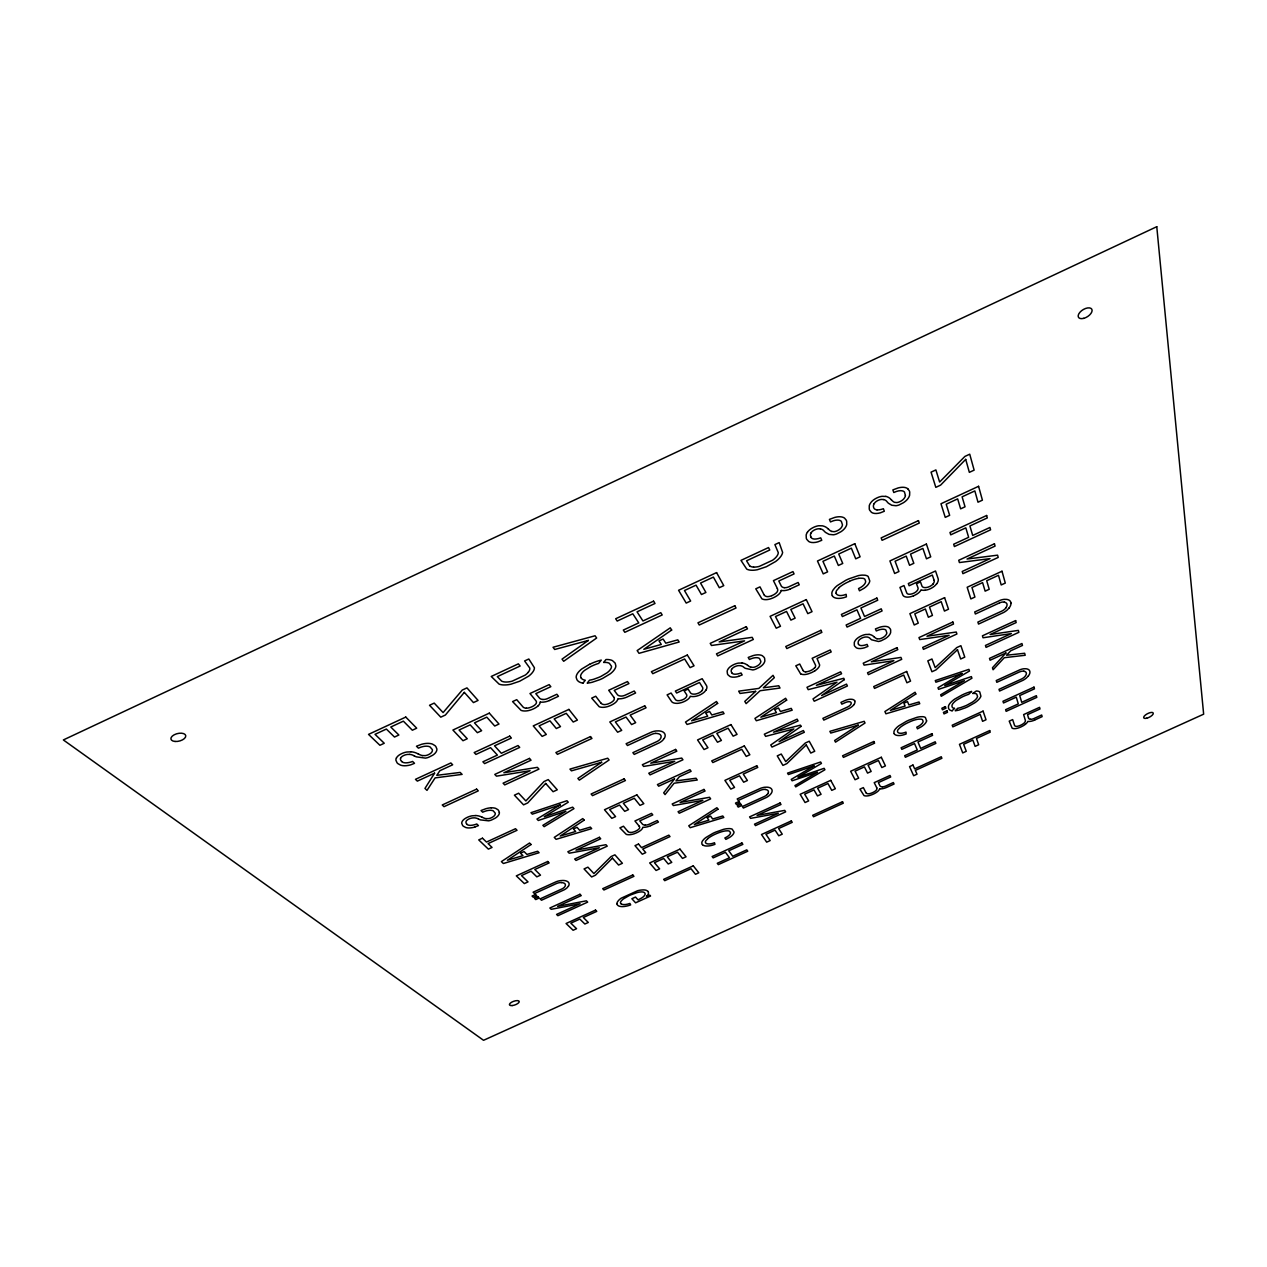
<?xml version="1.0" encoding="UTF-8"?>
<svg xmlns="http://www.w3.org/2000/svg" width="1267" height="1267" viewBox="0 0 1267 1267"><rect width="100%" height="100%" fill="white"/><g stroke="black" fill="none" stroke-linecap="round" stroke-linejoin="round"><path stroke-width="1.5" d="M905.414 495.555L904.448 491.976A9.55 4.894 -26.9 0 0 896.387 491.469L893.789 492.515L892.871 489.901L898.065 487.969A13.652 7.016 -26.9 0 1 903.751 487.32A14.57 7.475 -26.9 0 1 907.79 488.761M926.589 720.875L925.401 717.502A12.116 5.131 -24.9 0 0 922.661 716.679L920.38 716.726A15.758 6.652 -24.9 0 0 917.023 717.312L908.962 720.147A31.96 13.399 -24.8 0 0 906.253 721.398L898.952 725.738A16.059 6.778 -24.8 0 0 896.798 727.496L895.231 729.206A12.052 5.1 -24.8 0 0 893.932 731.867L893.948 732.88A15.822 6.699 -24.8 0 0 894.28 733.751M400.625 758.315L400.91 757.714A5.448 2.645 -17.7 0 1 403.207 755.765A6.588 3.199 -17.7 0 1 403.825 755.465A5.86 2.851 -17.7 0 1 407.689 754.419L409.51 754.419M396.444 757.967L396.84 757.302A9.36 4.545 -17.7 0 1 399.849 754.609L400.815 754.071A11.625 5.638 -17.7 0 1 402.415 753.311A9.376 4.545 -17.7 0 1 406.865 752.012L410.888 751.822M811.038 533.027L811.513 532.298A5.622 2.898 -25.4 0 1 814.238 530.081A6.794 3.5 -25.4 0 1 814.903 529.764A6.05 3.12 -25.4 0 1 818.735 528.782L820.367 528.925M731.629 669.404L732.041 668.786A5.147 2.471 -23.1 0 1 734.48 666.854A6.24 2.977 -23.1 0 1 735.098 666.569A5.543 2.645 -23.1 0 1 738.661 665.603L740.197 665.65A14.095 6.731 -23 0 1 743.681 667.186A42.761 20.478 -23.9 0 0 745.344 668.342L752.82 669.942A7.444 3.548 -23.4 0 0 755.781 669.134L759.598 667.218A10.263 4.894 -23.4 0 0 763.193 664.193L763.478 663.829A13.335 6.367 -23.4 0 0 764.856 660.851L764.619 658.365A23.756 11.34 -23.2 0 0 764.112 657.351L762.433 655.783A13.288 6.351 -23.4 0 0 758.41 654.833A12.448 5.955 -23.4 0 0 753.01 655.625L748.211 657.446L749.367 659.473L751.759 658.507A8.711 4.165 -23.4 0 1 759.551 658.523L760.849 661.326A9.138 4.355 -23.4 0 1 760.232 663.211L759.725 663.924A6.145 2.93 -23.4 0 1 756.795 666.173L755.75 666.664A4.783 2.281 -23.4 0 1 753.168 667.361L751.062 667.218M874.167 503.696L874.658 502.967A5.638 2.898 -26.6 0 1 877.445 500.718A6.826 3.516 -26.6 0 1 878.11 500.386A6.082 3.12 -26.6 0 1 881.911 499.42L883.511 499.594M568.424 886.14L567.236 887.629A8.917 3.69 -20 0 1 564.258 889.782L541.5 900.235L540.106 898.905L561.788 889.006A5.828 2.423 -20 0 0 564.512 887.09L565.082 886.282A10.088 4.181 -19.9 0 0 561.281 882.592M664.209 738.408L662.799 740.213A9.788 4.53 -21.6 0 1 659.426 742.731L634.229 754.403L632.882 752.646L656.876 741.591A6.398 2.962 -21.6 0 0 659.964 739.342L660.645 738.392A11.07 5.131 -21.5 0 0 657.003 733.466L655.673 733.387M705.846 690.214L704.785 691.576A9.407 4.466 -22.4 0 1 700.825 694.474A10.674 5.084 -22.4 0 1 699.812 694.981A9.043 4.292 -22.4 0 1 694.633 696.47A10.469 4.973 -22.4 0 1 690.277 696.232A8.552 4.054 -22.2 0 1 688.282 699.004A9.312 4.419 -22.2 0 1 684.623 701.348A11.609 5.527 -22.2 0 1 683.325 701.918A10.263 4.878 -22.2 0 1 677.433 703.343L676.499 703.343A11.672 5.559 -22.2 0 1 671.542 701.475L667.107 694.87L671.082 693.033L675.501 699.637A6.493 3.088 -22.2 0 0 683.087 699.574A5.369 2.55 -22.2 0 0 686.271 697.056A6.905 3.278 -22.1 0 0 686.54 694.554L684.18 690.911L688.076 689.105L690.436 692.748A8.346 3.975 -22.4 0 0 693.255 694.126A6.256 2.977 -22.4 0 0 702.108 690.547M767.913 793.649L767.232 794.504M807.427 532.251L807.998 531.475A9.645 4.989 -25.4 0 1 811.64 528.402L812.685 527.816A11.973 6.192 -25.4 0 1 814.38 526.993A9.661 4.989 -25.4 0 1 818.83 525.742L822.505 525.837A24.469 12.607 -25.2 0 1 828.159 529.02M701.95 690.547L702.251 690.119A8.711 4.149 -22.4 0 0 702.456 687.205L699.495 682.485L676.657 693.017L675.359 691.069L702.156 678.7L706.368 685.399A13.604 6.478 -22.4 0 1 705.925 690.214M1006.046 607.732L1005.159 608.762A6.367 2.867 -26.9 0 1 1001.833 611.09L977.886 622.081L978.52 624.077L1003.702 612.452A9.74 4.371 -26.9 0 0 1007.36 609.839L1009.102 607.922M528.276 672.254L528.877 671.431A11.783 6.002 -19.6 0 0 529.764 668.042L524.601 660.946L528.814 658.998L534.405 667.709A16.202 8.251 -19.7 0 1 533.28 671.304L532.52 672.397A18.688 9.518 -19.6 0 1 528.592 676.198L519.676 681.234L510.839 684.228A18.514 9.423 -19.5 0 1 505.517 684.94L503.87 684.956A16.202 8.251 -19.5 0 1 499.087 684.101L491.232 676.467L518.361 663.845L520.119 666.03L497.313 676.626L501.621 681.108A11.783 6.002 -19.5 0 0 506.04 682.042L506.657 682.026A14.507 7.38 -19.5 0 0 512.074 681.203L525.14 675.137A14.951 7.618 -19.6 0 0 528.291 672.254M936.661 583.786L935.41 585.243A9.534 4.514 -26.3 0 1 931.182 588.284A10.833 5.131 -26.3 0 1 930.136 588.791A9.154 4.339 -26.3 0 1 925.068 590.232M583.042 683.071L585.291 680.236A12.258 6.113 -20.9 0 1 581.189 677.94M603.63 662.467L605.974 659.521L607.542 659.521A15.996 7.998 -21 0 1 612.515 660.661L615.192 663.148L615.873 665.919A15.679 7.824 -21 0 1 614.511 669.467L613.703 670.544A18.482 9.233 -21 0 1 610.314 673.775L602.728 678.352A34.7 17.437 -20.9 0 1 599.703 679.714L592.259 682.248A19.243 9.613 -20.9 0 1 587.207 683.103L589.551 680.157A15.774 7.871 -20.9 0 0 593.89 679.191L598.705 677.417A29.917 15.046 -20.9 0 0 600.986 676.388L606.972 672.856A14.871 7.428 -21 0 0 609.696 670.386L610.599 669.182A11.276 5.622 -21 0 0 611.47 666.236L609.379 663.322A11.403 5.686 -21 0 0 605.183 662.403L603.963 662.451M853.689 704.88L852.929 705.751A8.457 3.753 -24.3 0 1 849.064 708.506L823.803 720.099L822.885 718.341L847.306 707.144A5.068 2.249 -24.3 0 0 850.474 704.848A6.113 2.708 -24.3 0 0 851.012 702.472A5.226 2.312 -24.3 0 0 848.906 701.712A5.226 2.312 -24.3 0 0 845.137 702.662L841.842 704.167L840.955 702.377L844.709 700.667A8.79 3.896 -24.3 0 1 850.157 699.257L850.917 699.257A10.057 4.466 -24.3 0 1 854.75 700.889M932.987 584.008L933.351 583.549A8.821 4.181 -26.3 0 0 934.127 580.349M1028.139 676.182L1026.492 677.908A9.075 3.801 -26.4 0 1 1023.055 680.268L999.568 691.053L999.014 689.327L1021.36 679.112A5.939 2.486 -26.4 0 0 1024.48 677.006L1025.304 676.087A10.263 4.308 -26.4 0 0 1023.847 671.225M952.151 710.739L954.526 708.38M971.52 691.529L968.701 694.316A20.05 8.426 -25.6 0 0 961.906 697.103L956.585 700.16A12.353 5.211 -25.6 0 0 954.415 701.902L953.402 702.947A9.566 4.039 -25.6 0 0 951.992 705.434L952.024 706.511A10.469 4.403 -25.6 0 0 954.479 708.427M972.676 693.477L976.319 690.99A13.652 5.765 -25.7 0 1 979.739 691.893L980.911 696.216A13.383 5.638 -25.7 0 1 979.011 699.178L978.124 700.081A15.774 6.652 -25.7 0 1 974.798 702.789L967.988 706.653A29.584 12.543 -25.7 0 1 965.391 707.825L959.214 709.995A16.423 6.921 -25.6 0 1 955.223 710.739L957.725 708.269A13.446 5.67 -25.6 0 0 961.194 707.429L965.232 705.925A25.498 10.817 -25.7 0 0 967.196 705.038L972.533 702.061A12.702 5.353 -25.7 0 0 975.178 699.986L976.16 698.972A9.629 4.054 -25.7 0 0 977.554 696.517L976.73 694.126A9.724 4.102 -25.7 0 0 973.848 693.397L972.929 693.445M839.182 587.555L836.648 590.47A8.948 4.371 -25.2 0 0 836.014 592.608L836.125 593.241M707.746 838.706L705.782 840.829A7.507 3.104 -22 0 0 705.418 842.302L705.576 842.713A8.663 3.563 -22 0 0 709.013 843.98A7.95 3.278 -22 0 0 714.477 842.729L714.952 844.329A11.72 4.83 -22 0 1 708.269 845.976A12.718 5.242 -22 0 1 702.456 844.677M814.729 670.892L812.749 672.001A15.172 7.079 -24.1 0 1 811.086 672.793L808.409 673.791A9.708 4.514 -24.1 0 1 803.737 674.551A10.706 4.973 -24.1 0 1 800.617 673.791M589.567 664.272L581.759 668.976A19.037 9.487 -20.9 0 0 578.29 672.302L577.483 673.395A15.964 7.966 -20.9 0 0 576.184 677.465L576.96 679.73A22.949 11.466 -21 0 0 577.499 680.458A17.31 8.631 -20.9 0 0 582.978 683.119M549.419 700.477L558.462 696.296L556.846 694.268L547.787 698.465A5.638 2.803 -20.1 0 1 543.591 699.479L542.957 699.447M790.054 589.028L799.239 584.784L798.147 582.487L788.945 586.748A5.67 2.851 -24.5 0 1 784.859 587.698L784.289 587.635M650.62 825.641L658.444 822.061L657.256 820.557L649.401 824.152A4.862 2.091 -21.2 0 1 645.822 825.086L645.315 825.086M1034.601 720.068L1042.123 716.647L1041.68 715.016L1034.141 718.452A4.625 1.853 -26.1 0 1 1030.958 719.276L1030.546 719.26M999.489 602.918L975.352 614.004L974.719 611.961L1000.233 600.305A9.772 4.403 -26.9 0 1 1004.398 599.339L1006.727 599.402A15.125 6.794 -26.8 0 1 1010.591 601.777A19.179 8.631 -26.8 0 1 1010.939 602.981M849.508 581.268L850.933 580.65A19.068 9.281 -25.4 0 1 858.725 578.338M646.455 896.339L649.749 895.104L650.557 896.007L635.591 902.817L631.853 898.731L635.527 897.068L638.093 899.887L641.64 898.002A9.075 3.627 -20.9 0 0 644.016 896.102A8.077 3.231 -20.9 0 0 645.109 893.758L644.919 893.235A11.181 4.482 -20.9 0 0 644.507 892.728L643.874 892.316A8.077 3.231 -20.9 0 0 641.276 891.92L639.946 892.031A11.926 4.767 -20.9 0 0 636.826 892.681L630.76 894.882A25.546 10.152 -20.9 0 0 628.78 895.801L623.57 898.826A11.656 4.656 -20.8 0 0 622.145 899.998L621.131 901.106A7.982 3.199 -20.8 0 0 620.513 902.959L620.672 903.339A10.152 4.07 -20.8 0 0 621.052 903.83M474.903 826.971L478.435 825.609L476.788 823.993A10.215 4.625 -18.8 0 1 470.675 825.371A8.299 3.753 -18.8 0 1 466.842 824.279M738.566 676.34L742.177 674.947L741.021 672.967A10.469 5.005 -23.2 0 1 735.003 674.218A8.505 4.054 -23.2 0 1 731.677 672.729M561.344 882.529L560.046 882.592A5.844 2.423 -19.9 0 0 556.356 883.574L534.516 893.568L533.106 892.206L556.213 881.721A8.948 3.722 -19.9 0 1 560.315 880.644L562.833 880.47A13.858 5.749 -19.9 0 1 567.806 881.737A17.58 7.285 -19.9 0 1 568.614 882.545A14.048 5.828 -19.9 0 1 568.487 886.124M882.212 786.791L882.656 786.791A4.577 1.853 -24.2 0 0 885.902 785.952L893.346 782.547L894.059 784.035L886.615 787.425A8.679 3.516 -24.2 0 1 879.678 788.834M475.695 815.568L472.037 815.821A8.663 3.928 -18.7 0 0 467.951 817.057A10.738 4.862 -18.7 0 0 466.462 817.753L465.575 818.26A8.631 3.912 -18.7 0 0 462.693 820.683L462.312 821.254A11.862 5.369 -18.8 0 0 461.726 823.297L462.629 825.482A23.582 10.674 -18.9 0 0 463.389 826.242L465.765 827.509A11.229 5.068 -18.8 0 0 474.919 827.018M753.564 567.078L754.134 567.093A14.555 7.539 -24.3 0 0 759.313 566.397L772.601 560.22A15.014 7.776 -24.4 0 0 776.069 557.179L776.782 556.292A11.846 6.129 -24.4 0 0 778.271 552.602L774.897 544.604L779.173 542.609L782.626 552.412A16.281 8.426 -24.4 0 1 780.884 556.34L779.965 557.512A18.767 9.708 -24.4 0 1 775.578 561.534L766.345 566.729L757.587 569.675A18.593 9.629 -24.3 0 1 752.503 570.261L750.983 570.213A16.281 8.41 -24.3 0 1 746.722 569.089L740.973 560.378L768.546 547.55L769.75 550.005L746.564 560.79L749.668 565.89M765.205 789.389L763.985 789.404A5.844 2.471 -22.8 0 0 760.374 790.355L738.249 800.459L737.204 798.923L760.612 788.296A8.948 3.801 -22.8 0 1 764.619 787.266L766.978 787.171A13.858 5.86 -22.7 0 1 771.318 788.755A17.58 7.428 -22.7 0 1 771.904 789.674A14.048 5.939 -22.7 0 1 771.096 793.601L769.639 795.201A8.917 3.769 -22.8 0 1 766.472 797.45L743.381 808.045L742.367 806.541L764.334 796.5A5.828 2.471 -22.8 0 0 767.232 794.504M742.05 663.021L738.566 663.1A8.869 4.244 -23.1 0 0 734.448 664.304A10.991 5.258 -23.1 0 0 732.896 665.048L731.946 665.587A8.853 4.229 -23.1 0 0 728.668 668.263L728.177 668.913A12.163 5.812 -23.2 0 0 727.147 671.272L727.464 673.886A24.184 11.546 -23.3 0 0 727.987 674.836L729.903 676.451A11.498 5.48 -23.1 0 0 738.55 676.404M1023.926 671.162L1022.817 671.13A5.955 2.502 -26.4 0 0 1019.317 672.017L996.812 682.311L996.258 680.537L1020.046 669.72A9.107 3.833 -26.4 0 1 1023.926 668.77L1026.064 668.77A14.095 5.907 -26.4 0 1 1029.596 670.75A17.865 7.507 -26.3 0 1 1029.913 671.811A14.285 5.987 -26.4 0 1 1028.202 676.182M869.083 634.434L865.82 634.482A8.695 4.054 -25 0 0 861.845 635.654A10.785 5.02 -25 0 0 860.309 636.382L859.374 636.905A8.679 4.039 -25 0 0 856.033 639.55L855.494 640.215A11.926 5.559 -25.1 0 0 854.291 642.559L854.306 645.188A23.74 11.023 -25.2 0 0 854.702 646.138L856.318 647.785A11.292 5.242 -25 0 0 864.411 647.817L867.943 646.392L867.071 644.396A10.279 4.783 -25.1 0 1 861.307 645.6A8.346 3.88 -25.1 0 1 858.377 644.064M486.148 818.625L488.413 818.625A4.672 2.106 -19 0 0 490.994 817.928L492.008 817.437A5.987 2.708 -19 0 0 494.621 815.394L494.985 814.776A8.901 4.039 -19 0 0 495.223 813.161L493.259 810.848A8.489 3.849 -19 0 0 484.992 811.26L482.664 812.195L481.017 810.547L485.704 808.774A12.147 5.511 -19 0 1 491.232 807.808M1004.446 602.078L1003.258 601.999A6.383 2.867 -26.9 0 0 999.489 602.902M422.624 755.56L425.126 755.623A5.052 2.455 -18 0 0 427.929 754.879L429.022 754.372A6.478 3.152 -18 0 0 431.794 752.107L432.142 751.41A9.645 4.688 -18 0 0 432.316 749.573L430.004 746.897A9.186 4.466 -18 0 0 420.913 747.15L418.395 748.148L416.463 746.231L421.531 744.315A13.145 6.398 -18 0 1 427.581 743.365A14.032 6.826 -17.9 0 1 432.554 744.157L434.961 745.614A25.102 12.179 -17.8 0 1 435.864 746.58L436.877 748.971A14.08 6.842 -18 0 1 436.117 751.885L435.88 752.25A10.833 5.258 -18 0 1 432.585 755.29L428.689 757.254A7.855 3.801 -18 0 1 425.474 758.125L416.305 756.842A45.01 22.093 -18.4 0 1 414.103 755.75M885.76 496.442L882.149 496.316A9.708 5.005 -26.6 0 0 877.73 497.551A12.037 6.192 -26.6 0 0 876.035 498.374L874.974 498.96A9.693 4.989 -26.6 0 0 871.253 502.08L870.651 502.872A13.319 6.842 -26.6 0 0 869.273 505.723L869.257 508.986A26.496 13.604 -26.9 0 0 869.669 510.189L871.443 512.327A12.607 6.462 -26.6 0 0 880.391 512.818L884.318 511.25L883.384 508.716A11.466 5.892 -26.7 0 1 877.002 509.888M877.065 638.726L879.013 638.885A4.704 2.186 -25.3 0 0 881.499 638.235L882.545 637.744A6.034 2.803 -25.3 0 0 885.522 635.511L886.045 634.815A8.964 4.165 -25.3 0 0 886.821 632.93L885.918 630.095A8.552 3.975 -25.3 0 0 878.617 630.016L876.289 630.95L875.418 628.907L880.106 627.133A12.227 5.686 -25.3 0 1 885.221 626.389A13.05 6.066 -25.3 0 1 888.896 627.387L890.289 628.97A23.329 10.833 -25.1 0 1 890.669 630L890.638 632.486A13.098 6.082 -25.3 0 1 889.038 635.464L888.721 635.812A10.073 4.672 -25.3 0 1 885.047 638.821L881.278 640.706A7.301 3.389 -25.3 0 1 878.427 641.482L871.601 639.803A42.017 19.543 -25.7 0 1 870.255 638.6A13.842 6.43 -24.9 0 0 867.151 637L865.63 637A5.448 2.534 -25 0 0 862.209 637.919A6.113 2.851 -25 0 0 861.608 638.22A5.052 2.36 -25 0 0 859.105 640.12L858.678 640.722A11.324 5.258 -25.1 0 0 858.488 644M831.706 531.396L833.924 531.681A5.226 2.692 -25.7 0 0 836.695 530.984L837.835 530.43A6.699 3.437 -25.7 0 0 841.114 527.864L841.668 527.04A9.962 5.131 -25.7 0 0 842.46 524.791L841.32 521.307A9.487 4.894 -25.7 0 0 833.084 520.88L830.487 521.925L829.426 519.391L834.636 517.459A13.573 7 -25.7 0 1 840.385 516.778A14.491 7.475 -25.7 0 1 844.566 518.14L846.213 520.119A25.894 13.351 -25.5 0 1 846.673 521.386L846.736 524.427A14.539 7.491 -25.7 0 1 845.073 527.943L844.725 528.371A11.181 5.749 -25.7 0 1 840.718 531.855L836.553 533.977A8.109 4.165 -25.7 0 1 833.353 534.785L829.061 534.373L825.593 532.457A46.689 24.105 -26.3 0 1 824.009 530.936A15.362 7.919 -25.3 0 0 820.43 528.862M800.601 673.791L795.803 665.808L799.715 664.019L803.04 670.465M907.79 488.761L909.31 490.82A26.037 13.367 -26.7 0 1 909.706 492.119L909.611 495.223A14.618 7.491 -26.9 0 1 907.79 498.818L907.441 499.261A11.245 5.765 -26.9 0 1 903.323 502.777L899.142 504.915A8.156 4.165 -26.9 0 1 895.975 505.723L891.778 505.248L888.468 503.268A46.974 24.105 -27.5 0 1 886.995 501.684A15.442 7.935 -26.5 0 0 883.574 499.515M627.862 831.421L623.475 826.227L619.896 827.874L626.262 834.351A10.263 4.403 -21 0 0 629.208 834.715A9.012 3.864 -21 0 0 634.213 833.749L635.701 833.179A12.686 5.448 -21 0 0 637.048 832.577A9.693 4.149 -21 0 0 641.007 830.075A8.853 3.801 -21 0 0 642.828 827.272A9.217 3.959 -21.2 0 0 650.636 825.688M639.233 826.211L634.925 820.984L651.539 813.382L652.774 814.919L639.772 820.873L642.306 823.978A8.378 3.595 -21.2 0 0 645.267 825.118M600.906 703.074L595.743 696.248L591.689 698.117L599.18 706.701A11.593 5.622 -21 0 0 602.538 707.334A10.184 4.941 -21 0 0 608.223 706.4L609.918 705.767A14.349 6.969 -21 0 0 611.438 705.086A10.96 5.321 -21 0 0 615.905 702.14A10.009 4.862 -21 0 0 617.9 698.687A10.421 5.068 -21.3 0 0 626.785 697.135L635.606 692.986L634.197 691.006L625.328 695.108A5.496 2.677 -21.3 0 1 621.273 696.09L620.672 696.058A9.471 4.609 -21.4 0 1 617.267 694.474L614.226 690.388L628.939 683.594L627.498 681.567L608.698 690.262L613.766 697.135M581.125 677.956L580.65 676.641A11.213 5.591 -20.9 0 1 581.505 673.664L582.456 672.413A14.475 7.222 -20.9 0 1 584.657 670.338L590.549 666.68A23.487 11.672 -21 0 1 598.626 663.401L601.271 660.107A25.799 12.844 -21 0 0 589.63 664.336M764.049 594.777L759.994 586.874L755.765 588.822L761.863 598.784A11.957 6.002 -24.2 0 0 765.046 599.624A10.516 5.274 -24.2 0 0 770.716 598.784L772.458 598.135A14.792 7.444 -24.2 0 0 774.026 597.438A11.308 5.67 -24.2 0 0 778.777 594.302A10.326 5.179 -24.2 0 0 781.216 590.485M865.994 792.73L863.35 787.599L859.945 789.151L864.015 795.565A9.645 3.912 -24 0 0 866.438 795.961A8.473 3.437 -24 0 0 870.92 795.09L872.314 794.552A11.926 4.83 -24 0 0 873.596 793.997A9.122 3.69 -24 0 0 877.493 791.606A8.331 3.373 -24 0 0 879.631 788.882M777.4 588.585L773.44 580.634L792.968 571.591L794.076 573.919L778.809 580.999L781.137 585.734A9.772 4.91 -24.5 0 0 784.241 587.698M876.78 787.805L874.214 782.642L889.988 775.467L890.701 776.988L878.364 782.61L879.884 785.683A7.887 3.199 -24.2 0 0 882.165 786.823M934.143 580.349L932.322 575.044L909.136 585.75L908.328 583.549L935.537 570.989L938.087 578.512A13.779 6.541 -26.3 0 1 936.725 583.786M1028.519 717.993L1027.553 714.651L1040.001 708.982L1039.558 707.334L1023.625 714.588L1025.288 720.194A7.349 2.946 -25.9 0 1 1024.449 722.744A6.208 2.486 -26 0 1 1019.967 725.516A5.654 2.265 -26 0 1 1016.419 726.387A7.349 2.946 -26 0 1 1014.455 725.136L1012.65 719.593L1009.213 721.145L1012.111 728.145A9.756 3.912 -26 0 0 1014.329 728.652A8.568 3.437 -26 0 0 1018.684 727.844L1020.078 727.306A12.068 4.846 -26 0 0 1021.36 726.735A9.217 3.706 -26 0 0 1025.383 724.296M616.966 903.878L617.267 904.701A15.885 6.351 -20.8 0 0 617.647 905.208A13.113 5.242 -20.8 0 0 622.651 906.602A12.496 4.989 -20.8 0 0 630.665 904.891L629.889 903.434A8.552 3.421 -20.8 0 1 621.21 903.83M499.372 812.543L498.58 810.468A23.186 10.484 -18.8 0 0 497.804 809.629L495.698 808.394A12.955 5.876 -19 0 0 491.232 807.808M1004.367 602.142A11.023 4.957 -26.8 0 1 1005.95 607.748M1010.923 602.997A15.331 6.889 -26.8 0 1 1009.166 607.922M971.551 691.465A22.03 9.265 -25.6 0 0 961.796 695.14L954.78 699.067A16.249 6.842 -25.6 0 0 951.359 701.839L950.472 702.757A13.62 5.749 -25.6 0 0 948.476 706.147L948.476 708.031A19.591 8.251 -25.7 0 0 948.698 708.617A14.776 6.224 -25.6 0 0 952.087 710.803M854.718 700.904A10.928 4.846 -24.3 0 1 853.752 704.88M814.903 667.709A7.586 3.532 -24.1 0 0 815.346 664.811L812.163 658.286L830.249 649.955L831.2 651.951L817.057 658.46L819.654 665.017A10.31 4.799 -24.1 0 1 814.776 670.908M814.681 667.709A6.984 3.247 -24.1 0 1 805.86 671.795M805.764 671.922A7.586 3.532 -24.1 0 1 803.104 670.449M869.162 634.355A22.046 10.231 -24.9 0 1 873.992 636.873M876.97 638.79A22.996 10.69 -25.5 0 1 874.198 636.778M885.855 496.347A24.58 12.622 -26.4 0 1 891.16 499.752M891.382 499.641A25.688 13.177 -27.3 0 0 894.423 502.302L896.672 502.54A5.258 2.692 -26.9 0 0 899.427 501.859L900.584 501.304A6.731 3.453 -26.9 0 0 903.909 498.707L904.511 497.868A10.009 5.131 -26.9 0 0 905.398 495.571M877.017 509.857A9.312 4.783 -26.6 0 1 873.771 507.814A12.638 6.493 -26.7 0 1 874.008 503.712M807.412 532.251A13.256 6.842 -25.4 0 0 806.16 535.054L806.303 538.237A26.354 13.589 -25.6 0 0 806.794 539.409L808.71 541.468A12.527 6.462 -25.4 0 0 817.833 541.864L821.76 540.296L820.699 537.841A11.403 5.892 -25.5 0 1 814.238 539.045A9.265 4.783 -25.4 0 1 810.848 537.05M831.611 531.475A25.546 13.177 -26.1 0 1 828.38 528.893M810.991 536.986A12.575 6.493 -25.5 0 1 810.896 533.043M742.129 662.942A22.473 10.706 -23 0 1 747.578 665.397M750.967 667.281A23.408 11.197 -23.7 0 1 747.768 665.302M731.803 672.666A11.546 5.511 -23.2 0 1 731.502 669.419M765.141 789.452A10.088 4.276 -22.7 0 1 767.818 793.665M894.233 733.767A13.113 5.543 -24.8 0 0 899.475 735.541A12.084 5.116 -24.8 0 0 906.143 733.973L905.984 732.104A8.204 3.468 -24.8 0 1 900.584 733.292A8.932 3.769 -24.8 0 1 897.559 731.692L897.511 731.217A7.745 3.278 -24.8 0 1 898.129 729.554L900.394 727.21A18.862 7.95 -24.8 0 1 909.421 722.016L910.64 721.43A16.487 6.953 -24.9 0 1 917.324 719.339A12.337 5.211 -24.9 0 1 918.86 719.149L920.951 719.149A7.776 3.294 -24.9 0 1 922.519 719.783L923.089 721.335A7.855 3.326 -24.9 0 1 921.869 723.695A7.982 3.373 -24.9 0 1 918.353 726.355L916.754 727.179L917.466 728.842L921.347 726.751A10.674 4.498 -24.9 0 0 924.577 724.17A11.878 5.02 -24.9 0 0 926.589 720.875M832.324 595.759A15.172 7.412 -25.3 0 0 838.643 598.404A13.985 6.826 -25.2 0 0 846.435 596.789L846.134 594.318A9.487 4.64 -25.2 0 1 839.815 595.522A10.326 5.052 -25.3 0 1 836.125 593.257M832.371 595.728A18.308 8.948 -25.3 0 1 831.928 594.571L831.833 593.241A13.953 6.826 -25.2 0 1 833.179 589.836L834.937 587.698A18.577 9.075 -25.3 0 1 837.36 585.528L845.738 580.318A36.917 17.881 -25.3 0 1 848.858 578.861L858.234 575.661A18.213 8.901 -25.4 0 1 862.178 575.107L864.854 575.202A14.016 6.858 -25.4 0 1 868.164 576.453L869.78 580.951A13.747 6.715 -25.4 0 1 867.626 585.148A12.337 6.018 -25.5 0 1 863.951 588.316L859.485 590.802L858.551 588.569L860.388 587.603A9.233 4.514 -25.5 0 0 864.379 584.356A9.091 4.434 -25.5 0 0 865.646 581.347L864.902 579.272A8.996 4.387 -25.5 0 0 863.001 578.322L860.515 578.18A14.27 6.969 -25.4 0 0 858.709 578.37M839.071 587.524A21.808 10.611 -25.3 0 1 849.524 581.347M702.488 844.661A15.347 6.335 -22 0 1 701.997 843.917L701.807 843.03A11.688 4.83 -22 0 1 702.678 840.67L704.04 839.102A15.568 6.414 -22 0 1 705.957 837.487L712.846 833.401A30.978 12.686 -22.1 0 1 715.443 832.197L723.378 829.378A15.267 6.287 -22.1 0 1 726.799 828.729L729.159 828.586A11.751 4.846 -22.1 0 1 732.183 829.172L734.036 832.055A11.514 4.751 -22.1 0 1 732.532 835.016A10.342 4.26 -22.1 0 1 729.602 837.392L725.896 839.372L724.867 837.962L726.387 837.186A7.729 3.183 -22.1 0 0 729.602 834.715A7.618 3.136 -22.1 0 0 730.441 832.625L729.586 831.295A7.539 3.104 -22.1 0 0 727.812 830.804L725.627 830.899A11.957 4.925 -22.1 0 0 724.059 831.152A15.98 6.573 -22.1 0 0 717.439 833.258L716.235 833.749A18.292 7.523 -22 0 0 707.635 838.675M655.673 733.371A6.414 2.977 -21.6 0 0 651.666 734.385L627.466 745.519L626.104 743.729L651.697 732.025A9.819 4.561 -21.6 0 1 656.163 730.948L658.856 730.885A15.204 7.048 -21.5 0 1 664.003 732.817A19.29 8.932 -21.5 0 1 664.779 733.894A15.41 7.143 -21.5 0 1 664.288 738.408M1034.616 720.115A8.79 3.532 -26.1 0 1 1027.854 721.382A8.426 3.389 -26 0 1 1025.383 724.281M1030.499 719.308A7.982 3.199 -26.2 0 1 1028.551 717.977M876.716 787.836A7.269 2.946 -24 0 1 876.273 790.196A6.129 2.486 -24 0 1 871.949 792.904A5.591 2.265 -24 0 1 868.323 793.807A7.269 2.946 -24 0 1 866.058 792.699M790.07 589.107A10.769 5.401 -24.5 0 1 781.264 590.422M777.32 588.617A9.012 4.53 -24.1 0 1 777.035 592.085A7.602 3.817 -24.2 0 1 771.777 595.648M771.777 595.664A6.937 3.484 -24.2 0 1 767.2 596.63A9.012 4.53 -24.2 0 1 764.128 594.73M639.17 826.242A7.729 3.31 -21 0 1 639.233 828.666A6.525 2.803 -21 0 1 634.862 831.485A5.939 2.55 -21 0 1 630.855 832.482M630.808 832.514A7.729 3.31 -21 0 1 627.925 831.39M549.45 700.54A10.706 5.306 -20.1 0 1 540.249 702.061M542.925 699.495A9.724 4.83 -20.1 0 1 539.267 697.832L535.798 693.651L550.828 686.682L549.181 684.623L529.97 693.524L535.751 700.556A8.98 4.434 -19.7 0 1 536.036 703.723A7.57 3.753 -19.8 0 1 531.079 707.129A6.905 3.421 -19.8 0 1 526.359 708.19M526.312 708.237A8.98 4.434 -19.8 0 1 522.701 706.606L516.73 699.669L512.581 701.585L521.038 710.344A11.91 5.892 -19.8 0 0 524.617 710.993A10.469 5.179 -19.8 0 0 530.556 710.011L532.283 709.362A14.729 7.301 -19.7 0 0 533.85 708.665A11.26 5.559 -19.8 0 0 538.332 705.656M540.217 702.124A10.279 5.084 -19.8 0 1 538.317 705.656M753.564 567.078A11.831 6.129 -24.3 0 1 749.652 565.89M616.966 903.878A11.973 4.799 -20.8 0 1 617.868 901.28L618.85 900.156A15.347 6.129 -20.8 0 1 621.163 898.208L637.57 890.733A14.871 5.955 -20.9 0 1 640.991 890.067L642.828 889.909A11.957 4.783 -20.9 0 1 646.154 890.273L647.469 890.939A15.996 6.398 -20.9 0 1 648.055 891.509M647.944 891.572A11.609 4.64 -20.9 0 1 646.582 896.339M475.774 815.505A21.951 9.898 -18.6 0 1 482.078 817.278M486.069 818.688A22.79 10.374 -19.2 0 1 482.252 817.183M478.34 818.989A13.779 6.208 -18.7 0 0 474.381 817.833L472.67 817.928A5.416 2.455 -18.7 0 0 469.123 818.91A6.082 2.756 -18.7 0 0 468.537 819.195A5.036 2.281 -18.7 0 0 466.351 820.953L466.082 821.491A11.26 5.1 -18.8 0 0 466.953 824.231M499.372 812.543A13.003 5.892 -19 0 1 498.565 815.124L498.327 815.441A10.009 4.53 -19 0 1 495.191 818.181L491.564 819.987A7.254 3.278 -19 0 1 488.603 820.826L480.351 819.876A41.589 18.989 -19.4 0 1 478.419 818.957M396.428 757.967A12.844 6.24 -17.7 0 0 395.922 760.263L397.046 762.782A25.514 12.401 -17.9 0 0 397.949 763.668L400.657 765.173A12.147 5.892 -17.7 0 0 410.73 764.84L414.515 763.32L412.599 761.451A11.055 5.369 -17.7 0 1 405.947 762.861A8.98 4.355 -17.7 0 1 401.639 761.515M410.967 751.743A23.756 11.482 -17.6 0 1 418.047 753.928M422.545 755.639A24.659 12.052 -18.2 0 1 418.237 753.817M409.574 754.356A14.903 7.206 -17.6 0 1 414.024 755.781M401.766 761.451A12.179 5.923 -17.8 0 1 400.467 758.347M933.146 584.008A6.335 2.993 -26.3 0 1 924.308 587.555A8.457 4.007 -26.4 0 1 921.933 585.972L920.46 581.886L916.5 583.723L917.973 587.793A6.984 3.31 -26.1 0 1 917.245 590.549A5.432 2.582 -26.1 0 1 913.776 593.209A6.573 3.12 -26.1 0 1 906.76 592.972L903.989 585.544L899.95 587.413L902.753 594.825A11.815 5.606 -26.1 0 0 906.919 597.121L907.821 597.105A10.389 4.925 -26.1 0 0 913.539 595.791M913.539 595.791A11.751 5.575 -26.1 0 0 914.853 595.205A9.423 4.466 -26.1 0 0 918.702 592.782A8.663 4.102 -26.1 0 0 921.077 589.804A10.611 5.02 -26.4 0 0 925.053 590.248M613.687 697.167A8.726 4.244 -21 0 1 613.83 700.255A7.38 3.579 -21 0 1 608.904 703.581A6.715 3.263 -21 0 1 604.359 704.61A8.726 4.244 -21.1 0 1 600.986 703.042M434.597 773.155L424.968 788.422L426.995 790.37L435.119 777.875L462.107 774.39L460.174 772.427L436.798 775.325L439.871 770.7L452.667 764.793L450.862 762.956L415.465 779.332L417.35 781.121L434.597 773.155M674.519 778.952L663.702 792.825L665.048 794.599L674.107 783.228L697.278 780.029L696.011 778.239L675.96 780.915L679.365 776.719L691.117 771.334L689.945 769.671L657.43 784.574L658.666 786.205L674.519 778.952M464.324 692.368L445.382 715.031L440.773 717.17L429.529 705.276L434.201 703.106L443.102 712.592L462.265 690.056L466.953 687.886L478.071 700.429L473.446 702.583L464.324 692.368M1005.903 652.996L992.457 667.757L993.09 669.768L1004.272 657.7L1025.193 655.277L1024.639 653.265L1006.568 655.229L1010.749 650.779L1022.469 645.426L1021.946 643.525L989.511 658.381L990.097 660.234L1005.903 652.996M545.665 783.418L527.721 802.93L523.556 804.846L514.402 795.169L518.631 793.221L525.868 800.95L544.002 781.549L548.231 779.601L557.274 789.8L553.093 791.717L545.665 783.418M965.707 459.367L940.589 485.134L935.822 487.352L931.055 472.163L935.885 469.914L939.623 482.03L964.884 456.437L969.73 454.188L974.133 470.136L969.35 472.353L965.707 459.367M612.436 858.139L595.442 875.212L591.626 876.954L584.055 868.924L587.904 867.166L593.906 873.565L611.042 856.587L614.907 854.829L622.398 863.286L618.581 865.028L612.436 858.139M806.255 744.901L786.886 763.589L782.927 765.395L777.257 755.876L781.248 754.039L785.73 761.625L805.242 743.064L809.233 741.227L814.744 751.252L810.785 753.057L806.255 744.901M957.472 649.702L936.012 669.879L931.926 671.748L927.808 660.867L931.942 658.983L935.189 667.646L956.743 647.595L960.893 645.695L964.773 657.13L960.671 658.998L957.472 649.702M755.655 691.339L744.79 701.395L746.12 703.628L760.121 690.721L780.013 688.044L778.762 685.764L763.352 687.807L774.327 677.687L773.028 675.327L758.822 688.424L738.677 691.149L740.055 693.461L755.655 691.339M588.347 640.437L562.041 659.125L563.672 661.279L596.646 638.014L595.062 635.781L553.014 647.263L554.708 649.48L588.347 640.437M844.36 679.603L821.57 695.567L846.514 684.117L847.401 685.985L814.222 701.221L813.018 698.925L836.964 682.216L808.203 689.66L806.984 687.3L840.654 671.827L841.573 673.743L816.36 685.32L843.743 678.288L844.36 679.603M801.077 726.371L779.094 741.67L803.373 730.552L804.323 732.278L772.015 747.071L770.748 744.964L793.839 728.937L765.632 736.365L764.334 734.195L797.117 719.165L798.083 720.939L773.551 732.183L800.396 725.152L801.077 726.371M671.653 630.047L643.81 649.306L661.279 644.46L658.998 640.912L663.1 639.011L665.777 643.177L677.797 639.851L679.16 642.005L639.027 653.329L637.158 650.573L670.275 627.83L671.653 630.047M601.651 762.259L577.879 778.429L579.336 780.139L609.094 759.994L607.701 758.236L569.944 769.101L571.433 770.843L601.651 762.259M717.645 703.391L691.608 720.828L707.699 716.203L705.735 713.163L709.536 711.42L711.832 714.984L722.919 711.801L724.075 713.654L687.094 724.455L685.495 722.079L716.457 701.506L717.645 703.391M531.047 844.519L507.386 860.261L522.938 855.637L520.499 853.214L524.079 851.582L526.929 854.433L537.651 851.25L539.108 852.723L503.379 863.508L501.399 861.608L529.558 842.998L531.047 844.519M584.166 820.145L560.188 836.062L575.677 831.469L573.397 828.966L576.992 827.319L579.653 830.265L590.343 827.098L591.689 828.634L556.102 839.324L554.265 837.376L582.788 818.593L584.166 820.145M786.664 700.128L760.833 717.185L776.433 712.672L774.739 709.694L778.461 707.984L780.44 711.5L791.194 708.38L792.192 710.201L756.32 720.733L754.926 718.421L785.635 698.275L786.664 700.128M858.218 725.136L834.636 740.498L835.507 742.161L865.028 723.029L864.205 721.319L829.885 731.344L830.772 733.055L858.218 725.136M717.977 809.233L694.316 824.532L708.918 820.145L707.144 817.706L710.597 816.138L712.688 819.005L722.76 815.98L723.821 817.468L690.214 827.684L688.757 825.783L716.9 807.712L717.977 809.233M915.803 694.031L890.4 710.391L905.113 706.083L903.894 703.201L907.489 701.57L908.898 704.943L919.034 701.981L919.747 703.723L885.902 713.796L884.904 711.547L915.075 692.241L915.803 694.031M560.172 804.878L536.955 819.052L538.317 820.478L565.921 811.276L542.878 825.324L544.145 826.67L573.967 808.631L572.668 807.174L544.224 816.74L568.265 802.201L566.951 800.728L530.952 812.701L532.33 814.158L560.172 804.878M961.922 673.521L937.992 687.712L938.594 689.327L964.425 680.696L940.668 694.775L941.238 696.28L971.932 678.225L971.377 676.61L944.739 685.574L969.477 671.019L968.922 669.372L935.284 680.569L935.901 682.2L961.922 673.521M814 765.917L791.257 779.379L792.113 780.789L817.532 772.221L794.947 785.572L795.739 786.886L824.912 769.766L824.136 768.325L797.925 777.241L821.444 763.431L820.636 761.99L787.536 773.123L788.391 774.549L814 765.917M1156.771 226.698L63.35 739.944L483.551 1040.302L1203.65 714.176L1156.771 226.698M653.55 601.16L615.667 618.755L617.203 621.052L632.803 613.798L638.758 622.905L623.316 630.079L624.821 632.312L662.198 614.954L660.772 612.674L642.955 620.957L637.032 611.834L655.007 603.472L653.55 601.16M405.773 717.074L368.523 734.385L379.91 745.281L384.249 743.254L375.016 734.337L386.372 729.063L394.496 737.046L398.867 735.018L390.774 727.02L403.365 721.161L412.345 730.22L416.7 728.192L405.773 717.074M716.584 572.605L678.574 590.279L686.207 603.076L690.642 601.017L684.465 590.533L696.058 585.148L701.459 594.524L705.909 592.465L700.54 583.058L713.4 577.087L719.308 587.714L723.758 585.639L716.584 572.605M489.331 713.147L452.905 730.045L462.993 740.72L467.254 738.756L459.066 730.014L470.184 724.851L477.374 732.69L481.634 730.711L474.476 722.855L486.797 717.154L494.732 726.023L498.992 724.043L489.331 713.147M854.797 543.701L817.468 561.012L823.233 573.888L827.604 571.86L822.932 561.329L834.319 556.055L838.374 565.478L842.745 563.451L838.738 554.012L851.361 548.152L855.732 558.826L860.103 556.799L854.797 543.701M978.583 486.306L940.969 503.759L945.245 517.379L949.648 515.336L946.196 504.203L957.662 498.881L960.639 508.843L965.042 506.8L962.112 496.822L974.846 490.915L977.997 502.207L982.416 500.164L978.583 486.306M734.797 605.737L697.959 622.81L699.273 625.011L736.032 607.986L734.797 605.737M918.448 520.626L881.167 537.905L882.085 540.312L919.272 523.065L918.448 520.626M509.698 736.127L474.175 752.55L475.933 754.419L490.551 747.657L497.393 755.084L482.901 761.8L484.612 763.621L519.708 747.403L518.045 745.55L501.336 753.279L494.526 745.82L511.377 738.028L509.698 736.127M746.295 626.674L710.217 643.367L711.468 645.489L744.584 640.864L716.457 653.851L717.692 655.926L753.327 639.471L752.17 637.349L719.165 641.926L747.482 628.828L746.295 626.674M986.645 515.495L949.981 532.457L950.725 534.832L965.818 527.848L968.637 537.319L953.671 544.224L954.399 546.552L990.588 529.828L989.939 527.468L972.692 535.45L969.904 525.963L987.31 517.918L986.645 515.495M568.899 709.409L533.249 725.896L542.149 736.38L546.315 734.448L539.093 725.88L549.957 720.844L556.308 728.525L560.489 726.593L554.17 718.896L566.238 713.321L573.207 722.032L577.388 720.099L568.899 709.409M806.287 599.608L770.083 616.348L776.243 628.21L780.488 626.246L775.483 616.554L786.538 611.438L790.893 620.117L795.138 618.169L790.814 609.459L803.072 603.805L807.792 613.64L812.036 611.676L806.287 599.608M926.399 544.05L889.909 560.933L894.66 573.492L898.937 571.528L895.088 561.249L906.222 556.102L909.548 565.288L913.824 563.308L910.53 554.107L922.883 548.389L926.462 558.81L930.738 556.831L926.399 544.05M687.332 655.039L651.412 671.653L652.79 673.696L684.623 658.983L690.087 667.63L694.063 665.793L687.332 655.039M529.448 758.41L494.795 774.406L496.474 776.164L530.097 770.716L503.094 783.18L504.725 784.907L538.95 769.132L537.382 767.359L503.854 772.759L531.047 760.216L529.448 758.41M876.859 598.072L841.399 614.432L842.365 616.57L856.951 609.823L860.61 618.328L846.134 624.995L847.069 627.086L882.085 610.947L881.214 608.825L864.537 616.506L860.911 608.002L877.73 600.241L876.859 598.072M994.437 543.796L958.723 560.283L959.42 562.548L990.065 558.62L962.223 571.465L962.92 573.682L998.206 557.417L997.572 555.168L967.038 559.032L995.07 546.093L994.437 543.796M644.713 705.846L609.807 721.952L617.631 732.231L621.717 730.362L615.366 721.937L626.025 717.027L631.584 724.566L635.67 722.665L630.142 715.126L646.075 707.778L644.713 705.846M476.598 789.135L442.246 804.973L444.02 806.667L478.293 790.861L476.598 789.135M590.501 736.586L555.896 752.55L557.432 754.356L591.958 738.439L590.501 736.586M820.905 630.301L785.762 646.503L786.823 648.561L821.887 632.376L820.905 630.301M944.596 597.66L909.896 613.64L914.204 624.995L918.258 623.126L914.79 613.846L925.369 608.968L928.378 617.267L932.449 615.398L929.471 607.083L941.207 601.682L944.438 611.074L948.508 609.205L944.596 597.66M1002.007 571.227L967.18 587.255L970.855 598.927L974.925 597.058L971.963 587.508L982.59 582.614L985.14 591.151L989.21 589.282L986.708 580.729L998.491 575.297L1001.199 584.958L1005.285 583.089L1002.007 571.227M482.474 838.2L478.736 839.91L488.365 849.128L492.055 847.433L488.064 843.6L517.047 830.281L515.511 828.713L486.48 842.048L482.474 838.2M675.596 749.43L642.337 764.73L643.636 766.44L674.741 761.293L648.783 773.218L650.066 774.881L682.945 759.788L681.725 758.078L650.731 763.177L676.831 751.173L675.596 749.43M896.988 647.675L863.239 663.195L864.11 665.127L893.853 660.677L867.531 672.761L868.37 674.646L901.724 659.331L900.948 657.415L871.3 661.817L897.796 649.638L896.988 647.675M952.847 622.018L918.971 637.586L919.731 639.566L949.126 635.29L922.709 647.421L923.453 649.369L956.918 633.991L956.252 632.027L926.953 636.24L953.528 624.029L952.847 622.018M730.932 724.581L697.563 739.928L704.056 749.526L707.968 747.736L702.694 739.88L712.878 735.193L717.486 742.24L721.398 740.435L716.821 733.387L728.113 728.192L733.15 736.175L737.061 734.369L730.932 724.581M624.093 778.857L591.119 794.013L592.513 795.644L625.423 780.535L624.093 778.857M1015.627 620.592L982.432 635.812L983.034 637.76L1011.351 633.595L985.457 645.457L986.059 647.374L1018.858 632.328L1018.335 630.396L990.113 634.514L1016.166 622.572L1015.627 620.592M636.842 794.884L604.486 809.74L611.803 818.339L615.588 816.613L609.649 809.565L619.515 805.036L624.726 811.339L628.527 809.597L623.348 803.278L634.292 798.258L640.025 805.4L643.826 803.674L636.842 794.884M744.315 745.93L711.721 760.881L712.862 762.56L741.749 749.32L746.231 756.415L749.842 754.752L744.315 745.93M906.649 671.478L873.723 686.571L874.531 688.409L903.735 675.026L906.903 682.77L910.561 681.092L906.649 671.478M599.386 837.313L567.838 851.757L569.216 853.214L599.307 847.75L574.68 859.01L576.042 860.436L607.226 846.166L605.943 844.709L575.947 850.141L600.701 838.802L599.386 837.313M703.945 789.436L672.191 803.975L673.363 805.543L702.852 800.364L678.067 811.704L679.223 813.24L710.629 798.875L709.536 797.307L680.141 802.439L705.07 791.02L703.945 789.436M547.724 861.497L516.303 875.877L524.348 883.574L528.022 881.895L521.481 875.592L531.079 871.205L536.828 876.843L540.502 875.149L534.801 869.495L549.149 862.922L547.724 861.497M756.763 765.791L724.898 780.377L730.821 789.119L734.543 787.409L729.744 780.25L739.469 775.8L743.666 782.214L747.403 780.504L743.238 774.074L757.777 767.422L756.763 765.791M638.505 844.044L634.989 845.643L642.274 854.211L645.742 852.628L642.733 849.048L670.005 836.6L668.849 835.143L641.53 847.623L638.505 844.044M945.372 706.638L941.856 708.253L942.442 709.789L945.958 708.174L945.372 706.638M535.482 894.486L532.061 896.054L533.328 897.258L536.733 895.69L535.482 894.486M738.962 801.52L735.493 803.104L736.412 804.466L739.88 802.882L738.962 801.52M873.818 741.512L842.587 755.781L843.426 757.397L874.61 743.159L873.818 741.512M537.921 896.83L534.516 898.382L535.767 899.57L539.172 898.018L537.921 896.83M740.752 804.165L737.299 805.749L738.218 807.111L741.67 805.527L740.752 804.165M946.94 710.787L943.44 712.387L944.026 713.907L947.526 712.307L946.94 710.787M579.953 894.28L549.862 908.011L551.224 909.31L580.064 903.719L556.561 914.426L557.892 915.693L587.666 902.12L586.399 900.821L557.638 906.38L581.252 895.595L579.953 894.28M780.076 802.977L749.589 816.882L750.571 818.355L778.318 813.319L754.514 824.168L755.48 825.609L785.651 811.862L784.732 810.389L757.08 815.394L781.01 804.466L780.076 802.977M931.91 733.704L901.122 747.752L901.835 749.351L914.521 743.571L917.276 749.969L904.686 755.702L905.382 757.27L935.838 743.396L935.189 741.797L920.681 748.401L917.957 742.003L932.575 735.335L931.91 733.704M1033.983 687.126L1002.973 701.269L1003.512 702.963L1016.277 697.151L1018.288 703.898L1005.618 709.678L1006.141 711.341L1036.802 697.373L1036.343 695.678L1021.725 702.33L1019.729 695.567L1034.458 688.852L1033.983 687.126M679.967 849.128L649.686 862.938L656.084 870.461L659.632 868.845L654.437 862.684L663.686 858.472L668.232 863.983L671.779 862.368L667.266 856.84L677.497 852.168L682.501 858.408L686.065 856.793L679.967 849.128M830.724 780.345L800.158 794.298L805.068 802.534L808.647 800.902L804.672 794.156L814 789.895L817.468 795.945L821.064 794.298L817.611 788.248L827.953 783.529L831.754 790.37L835.349 788.739L830.724 780.345M881.325 757.27L850.648 771.27L855.051 779.743L858.646 778.112L855.067 771.16L864.442 766.899L867.547 773.108L871.158 771.46L868.069 765.236L878.443 760.501L881.832 767.549L885.427 765.902L881.325 757.27M983.081 711.12L952.214 725.215L952.832 726.862L980.199 714.366L982.59 721.319L986.011 719.751L983.081 711.12M632.756 874.959L602.696 888.674L603.947 889.988L633.943 876.321L632.756 874.959M741.892 842.967L712.133 856.524L713.178 857.886L725.437 852.311L729.459 857.759L717.28 863.286L718.31 864.632L747.736 851.234L746.77 849.872L732.754 856.254L728.747 850.791L742.874 844.36L741.892 842.967M912.969 765.046L909.563 766.598L913.65 775.721L917.023 774.185L915.344 770.384L941.888 758.284L941.27 756.747L914.663 768.847L912.969 765.046M595.522 910.102L566.064 923.516L573.112 930.263L576.564 928.695L570.831 923.168L579.827 919.082L584.863 924.023L588.316 922.455L583.311 917.498L596.757 911.369L595.522 910.102M791.321 820.921L761.499 834.51L766.678 842.159L770.162 840.575L765.965 834.304L775.071 830.154L778.746 835.761L782.246 834.177L778.603 828.555L792.223 822.346L791.321 820.921M989.685 730.568L959.467 744.331L962.73 752.931L966.262 751.315L963.633 744.283L972.85 740.071L975.131 746.374L978.678 744.758L976.429 738.455L990.224 732.168L989.685 730.568M693.271 865.852L663.639 879.361L664.763 880.676L691.022 868.719L695.488 874.293L698.782 872.789L693.271 865.852M842.492 801.742L812.685 815.314L813.541 816.756L843.284 803.199L842.492 801.742M175.068 741.464A7.602 3.864 -13.7 0 0 185.758 735.747A7.602 3.864 -13.7 0 0 174.181 734.797A7.602 3.864 -13.7 0 0 175.068 741.464M512.169 1005.57A5.179 1.932 -19.4 0 0 519.232 1001.5A5.179 1.932 -19.4 0 0 511.535 1002.26A5.179 1.932 -19.4 0 0 512.169 1005.57M1083.649 318.365A7.792 4.134 -31.8 0 0 1091.774 309.18A7.792 4.134 -31.8 0 0 1079.975 312.22A7.792 4.134 -31.8 0 0 1083.649 318.365M1146.667 718.231A5.321 1.996 -27.1 0 0 1153.255 713.099A5.321 1.996 -27.1 0 0 1145.526 714.921A5.321 1.996 -27.1 0 0 1146.667 718.231"/></g></svg>
